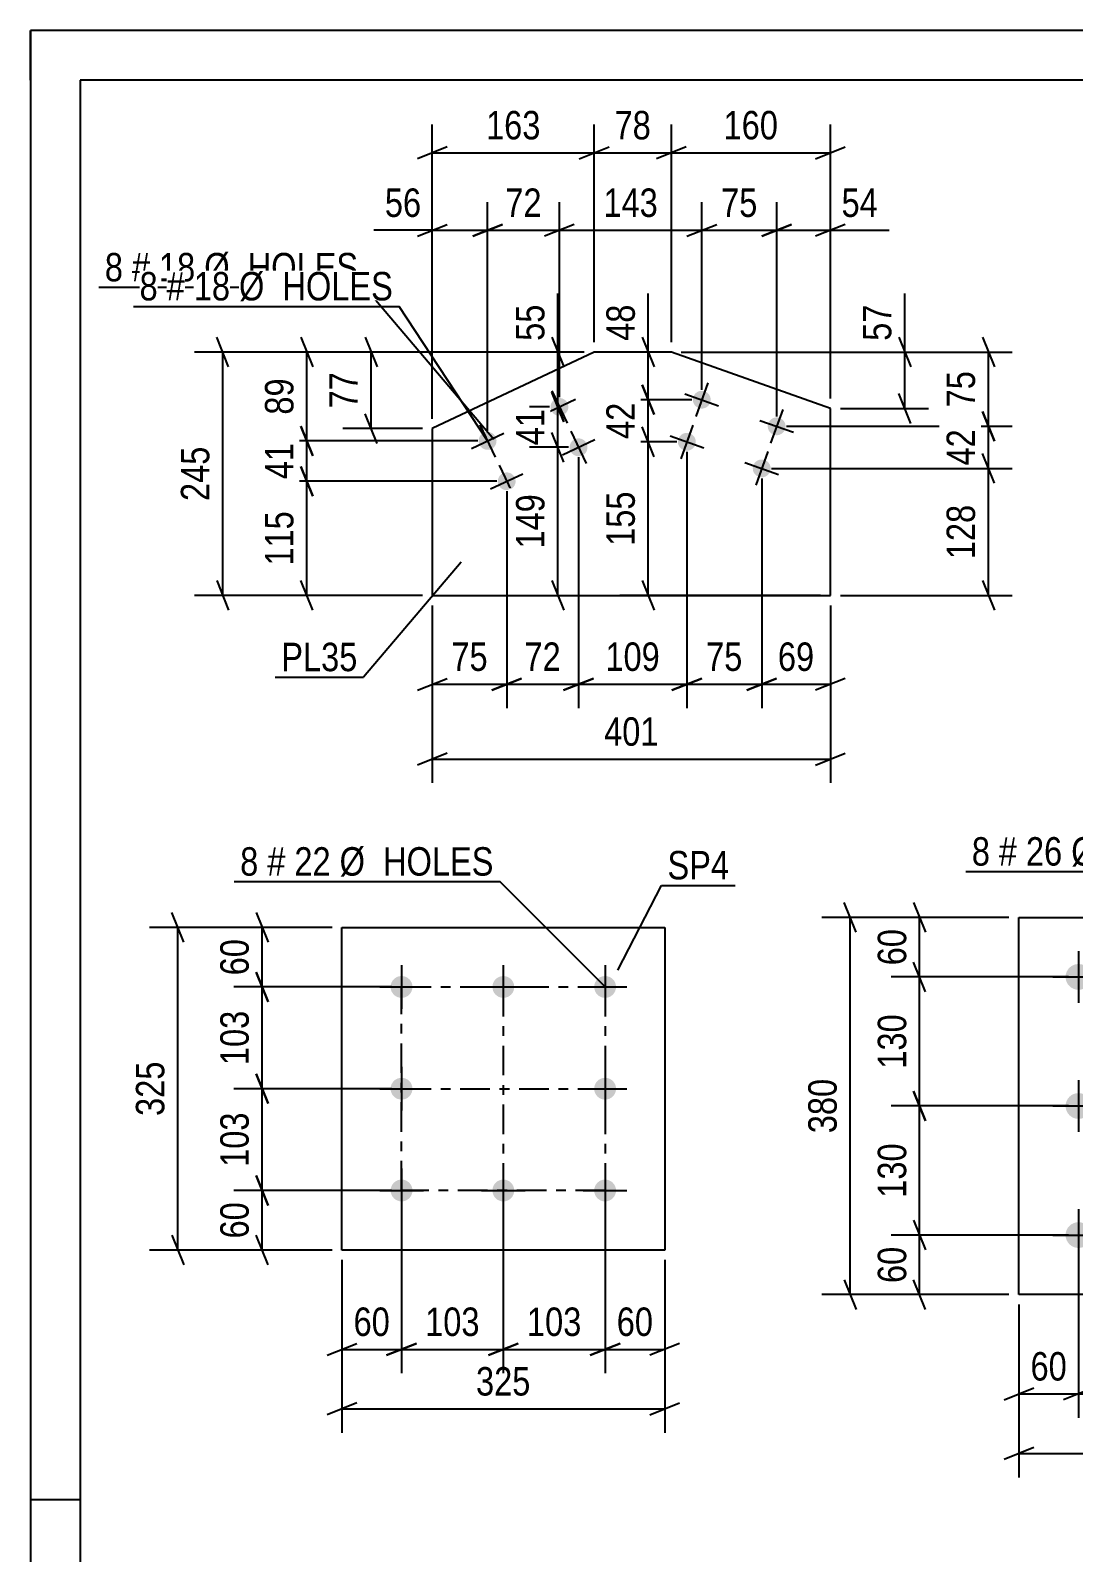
# Model space of a CAD drawing. Header units: millimetres. Extents: x 0 to 420, y 0 to 297.
# Drawn here: x 0 to 105, y 143.7 to 297 of the extents above; entities that cross this region are included whole.
import ezdxf

# ---------------------------------------------------------------- set-up
doc = ezdxf.new("R2010")
doc.units = ezdxf.units.MM
doc.linetypes.add('DXK_LINE_DOT3', pattern=[5.9187, 2.979, -0.9799, 0.9799, -0.9799])
doc.styles.add('Arial Narrow', font='ARIALN.TTF', dxfattribs={"height": 0.2})

# ---------------------------------------------------------------- blocks, each defined once
blk = doc.blocks.new('Unknown-283123132-1133')
at = {"color": 5, "linetype": 'Continuous'}
for p, q in [((420, 297), (0, 297)), ((0, 297), (0, 0)), ((0, 292), (0, 297)), ((415, 292), (5, 292)), ((5, 292), (5, 5)), ((5, 149), (0, 149))]:
    blk.add_line(p, q, dxfattribs=at)
blk = doc.blocks.new('Part-283123132-3939 - 3923')
at = {"color": 2, "linetype": 'Continuous'}
for p, q in [((99.54, 169.68), (99.54, 207.68)), ((99.54, 207.68), (137.54, 207.68)), ((137.54, 207.68), (137.54, 169.68)), ((137.54, 169.68), (99.54, 169.68))]:
    blk.add_line(p, q, dxfattribs=at)
blk = doc.blocks.new('Bolt-283123132-3944 - 3923')
at = {"linetype": 'Continuous'}
for points in [[(105.54, 202.98, -1), (105.54, 200.38, -1)], [(118.54, 202.98, -1), (118.54, 200.38, -1)], [(131.54, 202.98, -1), (131.54, 200.38, -1)], [(105.54, 189.98, -1), (105.54, 187.38, -1)], [(131.54, 189.98, -1), (131.54, 187.38, -1)], [(105.54, 176.98, -1), (105.54, 174.38, -1)], [(118.54, 176.98, -1), (118.54, 174.38, -1)], [(131.54, 176.98, -1), (131.54, 174.38, -1)]]:
    blk.add_hatch(color=1, dxfattribs=at).paths.add_polyline_path(points)
at = {"color": 1, "linetype": 'Continuous'}
for p, q in [((105.54, 204.28), (105.54, 199.08)), ((118.54, 204.28), (118.54, 199.08)), ((131.54, 204.28), (131.54, 199.08)), ((102.94, 201.68), (108.14, 201.68)), ((115.94, 201.68), (121.14, 201.68)), ((128.94, 201.68), (134.14, 201.68)), ((105.54, 191.28), (105.54, 186.08)), ((131.54, 191.28), (131.54, 186.08)), ((102.94, 188.68), (108.14, 188.68)), ((128.94, 188.68), (134.14, 188.68)), ((105.54, 178.28), (105.54, 173.08)), ((118.54, 178.28), (118.54, 173.08)), ((131.54, 178.28), (131.54, 173.08)), ((102.94, 175.68), (108.14, 175.68)), ((115.94, 175.68), (121.14, 175.68)), ((128.94, 175.68), (134.14, 175.68))]:
    blk.add_line(p, q, dxfattribs=at)
blk = doc.blocks.new('Bolt-283123132-4120 - 4086')
at = {"linetype": 'Continuous'}
for points in [[(37.37, 201.77, -1), (37.37, 199.57, -1)], [(47.62, 201.77, -1), (47.62, 199.57, -1)], [(57.87, 201.77, -1), (57.87, 199.57, -1)], [(37.37, 191.52, -1), (37.37, 189.32, -1)], [(57.87, 191.52, -1), (57.87, 189.32, -1)], [(37.37, 181.27, -1), (37.37, 179.07, -1)], [(47.62, 181.27, -1), (47.62, 179.07, -1)], [(57.87, 181.27, -1), (57.87, 179.07, -1)]]:
    blk.add_hatch(color=1, dxfattribs=at).paths.add_polyline_path(points)
at = {"color": 1, "linetype": 'Continuous'}
for p, q in [((37.37, 202.87), (37.37, 198.47)), ((47.62, 202.87), (47.62, 198.47)), ((57.87, 202.87), (57.87, 198.47)), ((35.17, 200.67), (39.57, 200.67)), ((45.42, 200.67), (49.82, 200.67)), ((55.67, 200.67), (60.07, 200.67)), ((37.37, 192.62), (37.37, 188.22)), ((57.87, 192.62), (57.87, 188.22)), ((35.17, 190.42), (39.57, 190.42)), ((55.67, 190.42), (60.07, 190.42)), ((37.37, 182.37), (37.37, 177.97)), ((47.62, 182.37), (47.62, 177.97)), ((57.87, 182.37), (57.87, 177.97)), ((35.17, 180.17), (39.57, 180.17)), ((45.42, 180.17), (49.82, 180.17)), ((55.67, 180.17), (60.07, 180.17))]:
    blk.add_line(p, q, dxfattribs=at)
blk = doc.blocks.new('Part-283123132-4135 - 4086')
at = {"color": 2, "linetype": 'Continuous'}
for p, q in [((31.37, 174.17), (31.37, 206.67)), ((31.37, 206.67), (63.87, 206.67)), ((63.87, 206.67), (63.87, 174.17)), ((63.87, 174.17), (31.37, 174.17))]:
    blk.add_line(p, q, dxfattribs=at)
blk = doc.blocks.new('Bolt-283123132-2508 - 2502')
at = {"linetype": 'Continuous'}
for points in [[(54.08, 259.47, -1), (52.46, 258.7, -1)], [(46.85, 256.05, -1), (45.22, 255.28, -1)], [(56.01, 255.4, -1), (54.38, 254.63, -1)], [(48.77, 251.98, -1), (47.15, 251.21, -1)]]:
    blk.add_hatch(color=1, dxfattribs=at).paths.add_polyline_path(points)
at = {"color": 1, "linetype": 'Continuous'}
for p, q in [((52.5, 260.71), (54.04, 257.46)), ((51.64, 258.31), (54.9, 259.85)), ((44.41, 254.89), (47.66, 256.43)), ((45.27, 257.29), (46.81, 254.04)), ((54.42, 256.64), (55.96, 253.39)), ((53.57, 254.25), (56.82, 255.79)), ((47.19, 253.22), (48.73, 249.97)), ((46.33, 250.83), (49.59, 252.36))]:
    blk.add_line(p, q, dxfattribs=at)
blk = doc.blocks.new('Bolt-283123132-2513 - 2502')
at = {"linetype": 'Continuous'}
for points in [[(68.45, 259.51, -1), (66.76, 260.11, -1)], [(75.99, 256.83, -1), (74.3, 257.43, -1)], [(66.95, 255.27, -1), (65.25, 255.87, -1)], [(74.49, 252.59, -1), (72.79, 253.19, -1)]]:
    blk.add_hatch(color=1, dxfattribs=at).paths.add_polyline_path(points)
at = {"color": 1, "linetype": 'Continuous'}
for p, q in [((68.21, 261.5), (67, 258.11)), ((65.91, 260.41), (69.3, 259.21)), ((73.45, 257.73), (76.84, 256.53)), ((75.75, 258.83), (74.54, 255.44)), ((64.41, 256.17), (67.8, 254.96)), ((66.7, 257.26), (65.5, 253.87)), ((74.24, 254.59), (73.04, 251.2)), ((71.94, 253.49), (75.34, 252.29))]:
    blk.add_line(p, q, dxfattribs=at)
blk = doc.blocks.new('Part-283123132-2528 - 2502')
at = {"color": 2, "linetype": 'Continuous'}
for p, q in [((56.77, 264.61), (40.47, 256.9)), ((64.54, 264.61), (56.77, 264.61)), ((80.56, 258.93), (64.54, 264.61)), ((80.56, 240.1), (80.56, 258.93)), ((40.47, 256.9), (40.47, 240.1)), ((40.47, 240.1), (80.56, 240.1))]:
    blk.add_line(p, q, dxfattribs=at)
blk = doc.blocks.new('Rectangle-283123132-4222 - 4086')
at = {"color": 1, "linetype": 'DXK_LINE_DOT3'}
blk.add_lwpolyline([(37.37, 200.67), (57.87, 200.67), (57.87, 180.17), (37.37, 180.17), (37.37, 200.67)], close=True, dxfattribs=at)
blk = doc.blocks.new('Line-283123132-4208 - 4086')
at = {"color": 1, "linetype": 'DXK_LINE_DOT3'}
blk.add_line((47.62, 200.67), (47.62, 180.17), dxfattribs=at)
blk = doc.blocks.new('Line-283123132-4215 - 4086')
at = {"color": 1, "linetype": 'DXK_LINE_DOT3'}
blk.add_line((37.37, 190.42), (57.87, 190.42), dxfattribs=at)
blk = doc.blocks.new('StraightDimension-283123132-3946 - 3923')
at = {"color": 7, "linetype": 'Continuous'}
for p, q in [((99.54, 168.68), (99.54, 151.28)), ((137.54, 168.68), (137.54, 151.28)), ((101.04, 154.28), (98.04, 153.08)), ((99.54, 153.68), (137.54, 153.68)), ((136.04, 153.08), (139.04, 154.28))]:
    blk.add_line(p, q, dxfattribs=at)
at = {"color": 0}
blk.add_wipeout([(121.88, 154.43), (121.88, 158.63), (115.2, 158.63), (115.2, 154.43)], dxfattribs=at)
at = {"color": 3, "style": 'Arial Narrow'}
blk.add_text('380', height=2.863, dxfattribs=at).set_placement((115.8, 155.03))
blk = doc.blocks.new('StraightDimension-283123132-3959 - 3923')
at = {"color": 7, "linetype": 'Continuous'}
for p, q in [((105.54, 174.68), (105.54, 157.28)), ((118.54, 174.68), (118.54, 157.28)), ((107.04, 160.28), (104.04, 159.08)), ((105.54, 159.68), (118.54, 159.68)), ((117.04, 159.08), (120.04, 160.28))]:
    blk.add_line(p, q, dxfattribs=at)
at = {"color": 0}
blk.add_wipeout([(115.38, 160.43), (115.38, 164.63), (108.7, 164.63), (108.7, 160.43)], dxfattribs=at)
at = {"color": 3, "style": 'Arial Narrow'}
blk.add_text('130', height=2.863, dxfattribs=at).set_placement((109.3, 161.03))
blk = doc.blocks.new('StraightDimension-283123132-3971 - 3923')
at = {"color": 7, "linetype": 'Continuous'}
for p, q in [((105.54, 174.68), (105.54, 157.28)), ((99.54, 168.68), (99.54, 157.28)), ((98.04, 159.08), (101.04, 160.28)), ((99.54, 159.68), (105.54, 159.68)), ((107.04, 160.28), (104.04, 159.08))]:
    blk.add_line(p, q, dxfattribs=at)
at = {"color": 0}
blk.add_wipeout([(104.97, 160.43), (104.97, 164.63), (100.11, 164.63), (100.11, 160.43)], dxfattribs=at)
at = {"color": 3, "style": 'Arial Narrow'}
blk.add_text('60', height=2.863, dxfattribs=at).set_placement((100.71, 161.03))
blk = doc.blocks.new('StraightDimension-283123132-3982 - 3923')
at = {"color": 7, "linetype": 'Continuous'}
for p, q in [((83.14, 206.18), (81.94, 209.18)), ((98.54, 207.68), (79.69, 207.68)), ((82.54, 169.68), (82.54, 207.68)), ((81.94, 171.18), (83.14, 168.18)), ((98.54, 169.68), (79.69, 169.68))]:
    blk.add_line(p, q, dxfattribs=at)
at = {"color": 0}
blk.add_wipeout([(81.79, 192.02), (77.59, 192.02), (77.59, 185.34), (81.79, 185.34)], dxfattribs=at)
at = {"color": 3, "style": 'Arial Narrow'}
blk.add_text('380', height=2.863, rotation=90.0002, dxfattribs=at).set_placement((81.19, 185.94))
blk = doc.blocks.new('StraightDimension-283123132-3993 - 3923')
at = {"color": 7, "linetype": 'Continuous'}
for p, q in [((90.14, 200.18), (88.94, 203.18)), ((104.54, 201.68), (86.69, 201.68)), ((89.54, 188.68), (89.54, 201.68)), ((88.94, 190.18), (90.14, 187.18)), ((104.54, 188.68), (86.69, 188.68))]:
    blk.add_line(p, q, dxfattribs=at)
at = {"color": 0}
blk.add_wipeout([(88.79, 198.52), (84.59, 198.52), (84.59, 191.84), (88.79, 191.84)], dxfattribs=at)
at = {"color": 3, "style": 'Arial Narrow'}
blk.add_text('130', height=2.863, rotation=90.0002, dxfattribs=at).set_placement((88.19, 192.44))
blk = doc.blocks.new('StraightDimension-283123132-3995 - 3923')
at = {"color": 7, "linetype": 'Continuous'}
for p, q in [((90.14, 187.18), (88.94, 190.18)), ((104.54, 188.68), (86.69, 188.68)), ((89.54, 175.68), (89.54, 188.68)), ((88.94, 177.18), (90.14, 174.18)), ((104.54, 175.68), (86.69, 175.68))]:
    blk.add_line(p, q, dxfattribs=at)
at = {"color": 0}
blk.add_wipeout([(88.79, 185.52), (84.59, 185.52), (84.59, 178.84), (88.79, 178.84)], dxfattribs=at)
at = {"color": 3, "style": 'Arial Narrow'}
blk.add_text('130', height=2.863, rotation=90.0002, dxfattribs=at).set_placement((88.19, 179.44))
blk = doc.blocks.new('StraightDimension-283123132-3997 - 3923')
at = {"color": 7, "linetype": 'Continuous'}
for p, q in [((88.94, 177.18), (90.14, 174.18)), ((104.54, 175.68), (86.69, 175.68)), ((89.54, 169.68), (89.54, 175.68)), ((90.14, 168.18), (88.94, 171.18)), ((98.54, 169.68), (86.69, 169.68))]:
    blk.add_line(p, q, dxfattribs=at)
at = {"color": 0}
blk.add_wipeout([(88.79, 175.11), (84.59, 175.11), (84.59, 170.25), (88.79, 170.25)], dxfattribs=at)
at = {"color": 3, "style": 'Arial Narrow'}
blk.add_text('60', height=2.863, rotation=90.0002, dxfattribs=at).set_placement((88.19, 170.85))
blk = doc.blocks.new('StraightDimension-283123132-4007 - 3923')
at = {"color": 7, "linetype": 'Continuous'}
for p, q in [((88.94, 209.18), (90.14, 206.18)), ((98.54, 207.68), (86.69, 207.68)), ((89.54, 201.68), (89.54, 207.68)), ((90.14, 200.18), (88.94, 203.18)), ((104.54, 201.68), (86.69, 201.68))]:
    blk.add_line(p, q, dxfattribs=at)
at = {"color": 0}
blk.add_wipeout([(88.79, 207.11), (84.59, 207.11), (84.59, 202.25), (88.79, 202.25)], dxfattribs=at)
at = {"color": 3, "style": 'Arial Narrow'}
blk.add_text('60', height=2.863, rotation=90.0002, dxfattribs=at).set_placement((88.19, 202.85))
blk = doc.blocks.new('StraightDimension-283123132-4184 - 4086')
at = {"color": 7, "linetype": 'Continuous'}
for p, q in [((22.73, 202.17), (23.93, 199.17)), ((36.37, 200.67), (20.48, 200.67)), ((23.33, 190.42), (23.33, 200.67)), ((23.93, 188.92), (22.73, 191.92)), ((36.37, 190.42), (20.48, 190.42))]:
    blk.add_line(p, q, dxfattribs=at)
at = {"color": 0}
blk.add_wipeout([(22.58, 198.89), (18.38, 198.89), (18.38, 192.2), (22.58, 192.2)], dxfattribs=at)
at = {"color": 3, "style": 'Arial Narrow'}
blk.add_text('103', height=2.863, rotation=90.0002, dxfattribs=at).set_placement((21.98, 192.8))
blk = doc.blocks.new('StraightDimension-283123132-4137 - 4086')
at = {"color": 7, "linetype": 'Continuous'}
for p, q in [((31.37, 173.17), (31.37, 155.77)), ((63.87, 173.17), (63.87, 155.77)), ((32.87, 158.77), (29.87, 157.57)), ((31.37, 158.17), (63.87, 158.17)), ((62.37, 157.57), (65.37, 158.77))]:
    blk.add_line(p, q, dxfattribs=at)
at = {"color": 0}
blk.add_wipeout([(50.96, 158.92), (50.96, 163.12), (44.27, 163.12), (44.27, 158.92)], dxfattribs=at)
at = {"color": 3, "style": 'Arial Narrow'}
blk.add_text('325', height=2.863, dxfattribs=at).set_placement((44.87, 159.52))
blk = doc.blocks.new('StraightDimension-283123132-4148 - 4086')
at = {"color": 7, "linetype": 'Continuous'}
for p, q in [((47.62, 179.17), (47.62, 161.77)), ((57.87, 179.17), (57.87, 161.77)), ((46.12, 163.57), (49.12, 164.77)), ((47.62, 164.17), (57.87, 164.17)), ((59.37, 164.77), (56.37, 163.57))]:
    blk.add_line(p, q, dxfattribs=at)
at = {"color": 0}
blk.add_wipeout([(56.08, 164.92), (56.08, 169.12), (49.4, 169.12), (49.4, 164.92)], dxfattribs=at)
at = {"color": 3, "style": 'Arial Narrow'}
blk.add_text('103', height=2.863, dxfattribs=at).set_placement((50, 165.52))
blk = doc.blocks.new('StraightDimension-283123132-4150 - 4086')
at = {"color": 7, "linetype": 'Continuous'}
for p, q in [((37.37, 179.17), (37.37, 161.77)), ((47.62, 179.17), (47.62, 161.77)), ((35.87, 163.57), (38.87, 164.77)), ((37.37, 164.17), (47.62, 164.17)), ((49.12, 164.77), (46.12, 163.57))]:
    blk.add_line(p, q, dxfattribs=at)
at = {"color": 0}
blk.add_wipeout([(45.83, 164.92), (45.83, 169.12), (39.15, 169.12), (39.15, 164.92)], dxfattribs=at)
at = {"color": 3, "style": 'Arial Narrow'}
blk.add_text('103', height=2.863, dxfattribs=at).set_placement((39.75, 165.52))
blk = doc.blocks.new('StraightDimension-283123132-4152 - 4086')
at = {"color": 7, "linetype": 'Continuous'}
for p, q in [((37.37, 179.17), (37.37, 161.77)), ((31.37, 173.17), (31.37, 161.77)), ((29.87, 163.57), (32.87, 164.77)), ((31.37, 164.17), (37.37, 164.17)), ((38.87, 164.77), (35.87, 163.57))]:
    blk.add_line(p, q, dxfattribs=at)
at = {"color": 0}
blk.add_wipeout([(36.79, 164.92), (36.79, 169.12), (31.94, 169.12), (31.94, 164.92)], dxfattribs=at)
at = {"color": 3, "style": 'Arial Narrow'}
blk.add_text('60', height=2.863, dxfattribs=at).set_placement((32.54, 165.52))
blk = doc.blocks.new('StraightDimension-283123132-4162 - 4086')
at = {"color": 7, "linetype": 'Continuous'}
for p, q in [((57.87, 179.17), (57.87, 161.77)), ((63.87, 173.17), (63.87, 161.77)), ((56.37, 163.57), (59.37, 164.77)), ((57.87, 164.17), (63.87, 164.17)), ((65.37, 164.77), (62.37, 163.57))]:
    blk.add_line(p, q, dxfattribs=at)
at = {"color": 0}
blk.add_wipeout([(63.29, 164.92), (63.29, 169.12), (58.44, 169.12), (58.44, 164.92)], dxfattribs=at)
at = {"color": 3, "style": 'Arial Narrow'}
blk.add_text('60', height=2.863, dxfattribs=at).set_placement((59.04, 165.52))
blk = doc.blocks.new('StraightDimension-283123132-4173 - 4086')
at = {"color": 7, "linetype": 'Continuous'}
for p, q in [((15.43, 205.17), (14.23, 208.17)), ((30.37, 206.67), (11.98, 206.67)), ((14.83, 174.17), (14.83, 206.67)), ((14.23, 175.67), (15.43, 172.67)), ((30.37, 174.17), (11.98, 174.17))]:
    blk.add_line(p, q, dxfattribs=at)
at = {"color": 0}
blk.add_wipeout([(14.08, 193.76), (9.88, 193.76), (9.88, 187.08), (14.08, 187.08)], dxfattribs=at)
at = {"color": 3, "style": 'Arial Narrow'}
blk.add_text('325', height=2.863, rotation=90.0002, dxfattribs=at).set_placement((13.48, 187.68))
blk = doc.blocks.new('StraightDimension-283123132-4186 - 4086')
at = {"color": 7, "linetype": 'Continuous'}
for p, q in [((22.73, 191.92), (23.93, 188.92)), ((36.37, 190.42), (20.48, 190.42)), ((23.33, 180.17), (23.33, 190.42)), ((23.93, 178.67), (22.73, 181.67)), ((36.37, 180.17), (20.48, 180.17))]:
    blk.add_line(p, q, dxfattribs=at)
at = {"color": 0}
blk.add_wipeout([(22.58, 188.64), (18.38, 188.64), (18.38, 181.95), (22.58, 181.95)], dxfattribs=at)
at = {"color": 3, "style": 'Arial Narrow'}
blk.add_text('103', height=2.863, rotation=90.0002, dxfattribs=at).set_placement((21.98, 182.55))
blk = doc.blocks.new('StraightDimension-283123132-4188 - 4086')
at = {"color": 7, "linetype": 'Continuous'}
for p, q in [((22.73, 181.67), (23.93, 178.67)), ((36.37, 180.17), (20.48, 180.17)), ((23.33, 174.17), (23.33, 180.17)), ((23.93, 172.67), (22.73, 175.67)), ((30.37, 174.17), (20.48, 174.17))]:
    blk.add_line(p, q, dxfattribs=at)
at = {"color": 0}
blk.add_wipeout([(22.58, 179.6), (18.38, 179.6), (18.38, 174.74), (22.58, 174.74)], dxfattribs=at)
at = {"color": 3, "style": 'Arial Narrow'}
blk.add_text('60', height=2.863, rotation=90.0002, dxfattribs=at).set_placement((21.98, 175.34))
blk = doc.blocks.new('StraightDimension-283123132-4198 - 4086')
at = {"color": 7, "linetype": 'Continuous'}
for p, q in [((22.73, 208.17), (23.93, 205.17)), ((30.37, 206.67), (20.48, 206.67)), ((23.33, 200.67), (23.33, 206.67)), ((23.93, 199.17), (22.73, 202.17)), ((36.37, 200.67), (20.48, 200.67))]:
    blk.add_line(p, q, dxfattribs=at)
at = {"color": 0}
blk.add_wipeout([(22.58, 206.1), (18.38, 206.1), (18.38, 201.24), (22.58, 201.24)], dxfattribs=at)
at = {"color": 3, "style": 'Arial Narrow'}
blk.add_text('60', height=2.863, rotation=90.0002, dxfattribs=at).set_placement((21.98, 201.84))
blk = doc.blocks.new('StraightDimension-283123132-2688 - 2502')
at = {"color": 7, "linetype": 'Continuous'}
for p, q in [((27.23, 253.1), (28.43, 250.1)), ((46.96, 251.6), (24.98, 251.6)), ((27.83, 240.1), (27.83, 251.6)), ((28.43, 238.6), (27.23, 241.6)), ((39.47, 240.1), (24.98, 240.1))]:
    blk.add_line(p, q, dxfattribs=at)
at = {"color": 0}
blk.add_wipeout([(27.08, 249.19), (22.88, 249.19), (22.88, 242.5), (27.08, 242.5)], dxfattribs=at)
at = {"color": 3, "style": 'Arial Narrow'}
blk.add_text('115', height=2.863, rotation=90.0002, dxfattribs=at).set_placement((26.48, 243.1))
blk = doc.blocks.new('StraightDimension-283123132-2552 - 2502')
at = {"color": 7, "linetype": 'Continuous'}
for p, q in [((64.54, 265.61), (64.54, 287.53)), ((80.56, 259.93), (80.56, 287.53)), ((66.04, 285.28), (63.04, 284.08)), ((79.06, 284.08), (82.06, 285.28)), ((64.54, 284.68), (80.56, 284.68))]:
    blk.add_line(p, q, dxfattribs=at)
at = {"color": 0}
blk.add_wipeout([(75.89, 285.43), (75.89, 289.63), (69.2, 289.63), (69.2, 285.43)], dxfattribs=at)
at = {"color": 3, "style": 'Arial Narrow'}
blk.add_text('160', height=2.863, dxfattribs=at).set_placement((69.8, 286.03))
blk = doc.blocks.new('StraightDimension-283123132-2530 - 2502')
at = {"color": 7, "linetype": 'Continuous'}
for p, q in [((40.47, 257.9), (40.47, 287.53)), ((56.77, 265.61), (56.77, 287.53)), ((41.97, 285.28), (38.97, 284.08)), ((55.27, 284.08), (58.27, 285.28)), ((40.47, 284.68), (56.77, 284.68))]:
    blk.add_line(p, q, dxfattribs=at)
at = {"color": 0}
blk.add_wipeout([(51.96, 285.43), (51.96, 289.63), (45.28, 289.63), (45.28, 285.43)], dxfattribs=at)
at = {"color": 3, "style": 'Arial Narrow'}
blk.add_text('163', height=2.863, dxfattribs=at).set_placement((45.88, 286.03))
blk = doc.blocks.new('StraightDimension-283123132-2542 - 2502')
at = {"color": 7, "linetype": 'Continuous'}
for p, q in [((56.77, 265.61), (56.77, 287.53)), ((64.54, 265.61), (64.54, 287.53)), ((55.27, 284.08), (58.27, 285.28)), ((66.04, 285.28), (63.04, 284.08)), ((56.77, 284.68), (64.54, 284.68))]:
    blk.add_line(p, q, dxfattribs=at)
at = {"color": 0}
blk.add_wipeout([(63.08, 285.43), (63.08, 289.63), (58.22, 289.63), (58.22, 285.43)], dxfattribs=at)
at = {"color": 3, "style": 'Arial Narrow'}
blk.add_text('78', height=2.863, dxfattribs=at).set_placement((58.82, 286.03))
blk = doc.blocks.new('StraightDimension-283123132-2563 - 2502')
at = {"color": 7, "linetype": 'Continuous'}
for p, q in [((40.47, 239.1), (40.47, 221.21)), ((80.56, 239.1), (80.56, 221.21)), ((41.97, 224.21), (38.97, 223.01)), ((79.06, 223.01), (82.06, 224.21)), ((40.47, 223.61), (80.56, 223.61))]:
    blk.add_line(p, q, dxfattribs=at)
at = {"color": 0}
blk.add_wipeout([(63.86, 224.36), (63.86, 228.56), (57.17, 228.56), (57.17, 224.36)], dxfattribs=at)
at = {"color": 3, "style": 'Arial Narrow'}
blk.add_text('401', height=2.863, dxfattribs=at).set_placement((57.77, 224.96))
blk = doc.blocks.new('StraightDimension-283123132-2568 - 2502')
at = {"color": 7, "linetype": 'Continuous'}
for p, q in [((33.71, 266.11), (34.91, 263.11)), ((55.77, 264.61), (31.46, 264.61)), ((34.31, 256.9), (34.31, 264.61)), ((34.91, 255.4), (33.71, 258.4)), ((39.47, 256.9), (31.46, 256.9))]:
    blk.add_line(p, q, dxfattribs=at)
at = {"color": 0}
blk.add_wipeout([(33.56, 263.19), (29.36, 263.19), (29.36, 258.33), (33.56, 258.33)], dxfattribs=at)
at = {"color": 3, "style": 'Arial Narrow'}
blk.add_text('77', height=2.863, rotation=90.0002, dxfattribs=at).set_placement((32.96, 258.93))
blk = doc.blocks.new('StraightDimension-283123132-2583 - 2502')
at = {"color": 7, "linetype": 'Continuous'}
for p, q in [((87.44, 266.11), (88.64, 263.11)), ((65.54, 264.61), (90.44, 264.61)), ((88.04, 258.93), (88.04, 264.61)), ((88.64, 257.43), (87.44, 260.43)), ((81.56, 258.93), (90.44, 258.93))]:
    blk.add_line(p, q, dxfattribs=at)
at = {"color": 0}
blk.add_wipeout([(87.29, 269.99), (83.09, 269.99), (83.09, 265.14), (87.29, 265.14)], dxfattribs=at)
at = {"color": 7, "linetype": 'Continuous'}
blk.add_line((88.04, 264.61), (88.04, 270.52), dxfattribs=at)
blk.add_line((88.04, 264.61), (88.04, 270.52), dxfattribs=at)
at = {"color": 3, "style": 'Arial Narrow'}
blk.add_text('57', height=2.863, rotation=90.0002, dxfattribs=at).set_placement((86.69, 265.74))
blk = doc.blocks.new('StraightDimension-283123132-2790 - 2502')
at = {"color": 7, "linetype": 'Continuous'}
for p, q in [((62.81, 254.07), (61.61, 257.07)), ((65.1, 255.57), (59.36, 255.57)), ((62.21, 240.1), (62.21, 255.57)), ((61.61, 241.6), (62.81, 238.6)), ((79.56, 240.1), (59.36, 240.1))]:
    blk.add_line(p, q, dxfattribs=at)
at = {"color": 0}
blk.add_wipeout([(61.46, 251.17), (57.26, 251.17), (57.26, 244.49), (61.46, 244.49)], dxfattribs=at)
at = {"color": 3, "style": 'Arial Narrow'}
blk.add_text('155', height=2.863, rotation=90.0002, dxfattribs=at).set_placement((60.86, 245.09))
blk = doc.blocks.new('StraightDimension-283123132-2726 - 2502')
at = {"color": 7, "linetype": 'Continuous'}
for p, q in [((55.19, 254.02), (55.19, 228.75)), ((47.96, 250.6), (47.96, 228.75)), ((46.46, 230.55), (49.46, 231.75)), ((56.69, 231.75), (53.69, 230.55)), ((47.96, 231.15), (55.19, 231.15))]:
    blk.add_line(p, q, dxfattribs=at)
at = {"color": 0}
blk.add_wipeout([(54, 231.9), (54, 236.1), (49.15, 236.1), (49.15, 231.9)], dxfattribs=at)
at = {"color": 3, "style": 'Arial Narrow'}
blk.add_text('72', height=2.863, dxfattribs=at).set_placement((49.75, 232.5))
blk = doc.blocks.new('StraightDimension-283123132-2598 - 2502')
at = {"color": 7, "linetype": 'Continuous'}
for p, q in [((75.15, 258.13), (75.15, 279.72)), ((80.56, 259.93), (80.56, 279.72)), ((73.65, 276.27), (76.65, 277.47)), ((82.06, 277.47), (79.06, 276.27)), ((75.15, 276.87), (80.56, 276.87))]:
    blk.add_line(p, q, dxfattribs=at)
at = {"color": 0}
blk.add_wipeout([(85.94, 277.62), (85.94, 281.82), (81.08, 281.82), (81.08, 277.62)], dxfattribs=at)
at = {"color": 7, "linetype": 'Continuous'}
blk.add_line((80.56, 276.87), (86.46, 276.87), dxfattribs=at)
blk.add_line((80.56, 276.87), (86.46, 276.87), dxfattribs=at)
at = {"color": 3, "style": 'Arial Narrow'}
blk.add_text('54', height=2.863, dxfattribs=at).set_placement((81.68, 278.22))
blk = doc.blocks.new('StraightDimension-283123132-2672 - 2502')
at = {"color": 7, "linetype": 'Continuous'}
for p, q in [((27.23, 266.11), (28.43, 263.11)), ((55.77, 264.61), (24.98, 264.61)), ((27.83, 255.66), (27.83, 264.61)), ((28.43, 254.16), (27.23, 257.16)), ((45.04, 255.66), (24.98, 255.66))]:
    blk.add_line(p, q, dxfattribs=at)
at = {"color": 0}
blk.add_wipeout([(27.08, 262.57), (22.88, 262.57), (22.88, 257.71), (27.08, 257.71)], dxfattribs=at)
at = {"color": 3, "style": 'Arial Narrow'}
blk.add_text('89', height=2.863, rotation=90.0002, dxfattribs=at).set_placement((26.48, 258.31))
blk = doc.blocks.new('StraightDimension-283123132-2608 - 2502')
at = {"color": 7, "linetype": 'Continuous'}
for p, q in [((67.61, 260.81), (67.61, 279.72)), ((75.15, 258.13), (75.15, 279.72)), ((66.11, 276.27), (69.11, 277.47)), ((76.65, 277.47), (73.65, 276.27)), ((67.61, 276.87), (75.15, 276.87))]:
    blk.add_line(p, q, dxfattribs=at)
at = {"color": 0}
blk.add_wipeout([(73.8, 277.62), (73.8, 281.82), (68.95, 281.82), (68.95, 277.62)], dxfattribs=at)
at = {"color": 3, "style": 'Arial Narrow'}
blk.add_text('75', height=2.863, dxfattribs=at).set_placement((69.55, 278.22))
blk = doc.blocks.new('StraightDimension-283123132-2618 - 2502')
at = {"color": 7, "linetype": 'Continuous'}
for p, q in [((53.27, 260.08), (53.27, 279.72)), ((67.61, 260.81), (67.61, 279.72)), ((54.77, 277.47), (51.77, 276.27)), ((66.11, 276.27), (69.11, 277.47)), ((53.27, 276.87), (67.61, 276.87))]:
    blk.add_line(p, q, dxfattribs=at)
at = {"color": 0}
blk.add_wipeout([(63.78, 277.62), (63.78, 281.82), (57.1, 281.82), (57.1, 277.62)], dxfattribs=at)
at = {"color": 3, "style": 'Arial Narrow'}
blk.add_text('143', height=2.863, dxfattribs=at).set_placement((57.7, 278.22))
blk = doc.blocks.new('StraightDimension-283123132-2628 - 2502')
at = {"color": 7, "linetype": 'Continuous'}
for p, q in [((46.04, 256.66), (46.04, 279.72)), ((53.27, 260.08), (53.27, 279.72)), ((44.54, 276.27), (47.54, 277.47)), ((54.77, 277.47), (51.77, 276.27)), ((46.04, 276.87), (53.27, 276.87))]:
    blk.add_line(p, q, dxfattribs=at)
at = {"color": 0}
blk.add_wipeout([(52.08, 277.62), (52.08, 281.82), (47.22, 281.82), (47.22, 277.62)], dxfattribs=at)
at = {"color": 3, "style": 'Arial Narrow'}
blk.add_text('72', height=2.863, dxfattribs=at).set_placement((47.82, 278.22))
blk = doc.blocks.new('StraightDimension-283123132-2638 - 2502')
at = {"color": 7, "linetype": 'Continuous'}
for p, q in [((40.47, 257.9), (40.47, 279.72)), ((46.04, 256.66), (46.04, 279.72)), ((38.97, 276.27), (41.97, 277.47)), ((47.54, 277.47), (44.54, 276.27)), ((40.47, 276.87), (46.04, 276.87))]:
    blk.add_line(p, q, dxfattribs=at)
at = {"color": 0}
blk.add_wipeout([(39.95, 277.62), (39.95, 281.82), (35.09, 281.82), (35.09, 277.62)], dxfattribs=at)
at = {"color": 7, "linetype": 'Continuous'}
blk.add_line((40.47, 276.87), (34.57, 276.87), dxfattribs=at)
blk.add_line((40.47, 276.87), (34.57, 276.87), dxfattribs=at)
at = {"color": 3, "style": 'Arial Narrow'}
blk.add_text('56', height=2.863, dxfattribs=at).set_placement((35.69, 278.22))
blk = doc.blocks.new('StraightDimension-283123132-2649 - 2502')
at = {"color": 7, "linetype": 'Continuous'}
for p, q in [((95.87, 266.11), (97.07, 263.11)), ((65.54, 264.61), (98.87, 264.61)), ((96.47, 257.13), (96.47, 264.61)), ((97.07, 255.63), (95.87, 258.63)), ((76.15, 257.13), (98.87, 257.13))]:
    blk.add_line(p, q, dxfattribs=at)
at = {"color": 0}
blk.add_wipeout([(95.72, 263.3), (91.52, 263.3), (91.52, 258.44), (95.72, 258.44)], dxfattribs=at)
at = {"color": 3, "style": 'Arial Narrow'}
blk.add_text('75', height=2.863, rotation=90.0002, dxfattribs=at).set_placement((95.12, 259.04))
blk = doc.blocks.new('StraightDimension-283123132-2657 - 2502')
at = {"color": 7, "linetype": 'Continuous'}
for p, q in [((95.87, 258.63), (97.07, 255.63)), ((76.15, 257.13), (98.87, 257.13)), ((96.47, 252.89), (96.47, 257.13)), ((97.07, 251.39), (95.87, 254.39)), ((74.64, 252.89), (98.87, 252.89))]:
    blk.add_line(p, q, dxfattribs=at)
at = {"color": 0}
blk.add_wipeout([(95.72, 257.44), (91.52, 257.44), (91.52, 252.58), (95.72, 252.58)], dxfattribs=at)
at = {"color": 3, "style": 'Arial Narrow'}
blk.add_text('42', height=2.863, rotation=90.0002, dxfattribs=at).set_placement((95.12, 253.18))
blk = doc.blocks.new('StraightDimension-283123132-2665 - 2502')
at = {"color": 7, "linetype": 'Continuous'}
for p, q in [((97.07, 251.39), (95.87, 254.39)), ((74.64, 252.89), (98.87, 252.89)), ((96.47, 240.1), (96.47, 252.89)), ((95.87, 241.6), (97.07, 238.6)), ((81.56, 240.1), (98.87, 240.1))]:
    blk.add_line(p, q, dxfattribs=at)
at = {"color": 0}
blk.add_wipeout([(95.72, 249.84), (91.52, 249.84), (91.52, 243.15), (95.72, 243.15)], dxfattribs=at)
at = {"color": 3, "style": 'Arial Narrow'}
blk.add_text('128', height=2.863, rotation=90.0002, dxfattribs=at).set_placement((95.12, 243.75))
blk = doc.blocks.new('StraightDimension-283123132-2680 - 2502')
at = {"color": 7, "linetype": 'Continuous'}
for p, q in [((27.23, 257.16), (28.43, 254.16)), ((45.04, 255.66), (24.98, 255.66)), ((27.83, 251.6), (27.83, 255.66)), ((28.43, 250.1), (27.23, 253.1)), ((46.96, 251.6), (24.98, 251.6))]:
    blk.add_line(p, q, dxfattribs=at)
at = {"color": 0}
blk.add_wipeout([(27.08, 256.06), (22.88, 256.06), (22.88, 251.2), (27.08, 251.2)], dxfattribs=at)
at = {"color": 3, "style": 'Arial Narrow'}
blk.add_text('41', height=2.863, rotation=90.0002, dxfattribs=at).set_placement((26.48, 251.8))
blk = doc.blocks.new('StraightDimension-283123132-2759 - 2502')
at = {"color": 7, "linetype": 'Continuous'}
for p, q in [((52.27, 259.08), (50.26, 259.08)), ((52.51, 260.58), (53.71, 257.58)), ((53.11, 255.02), (53.11, 259.08)), ((53.71, 253.52), (52.51, 256.52)), ((54.19, 255.02), (50.26, 255.02))]:
    blk.add_line(p, q, dxfattribs=at)
at = {"color": 0}
blk.add_wipeout([(52.36, 259.48), (48.16, 259.48), (48.16, 254.62), (52.36, 254.62)], dxfattribs=at)
at = {"color": 3, "style": 'Arial Narrow'}
blk.add_text('41', height=2.863, rotation=90.0002, dxfattribs=at).set_placement((51.76, 255.22))
blk = doc.blocks.new('StraightDimension-283123132-2695 - 2502')
at = {"color": 7, "linetype": 'Continuous'}
for p, q in [((19.96, 263.11), (18.76, 266.11)), ((55.77, 264.61), (16.51, 264.61)), ((19.36, 240.1), (19.36, 264.61)), ((18.76, 241.6), (19.96, 238.6)), ((39.47, 240.1), (16.51, 240.1))]:
    blk.add_line(p, q, dxfattribs=at)
at = {"color": 0}
blk.add_wipeout([(18.61, 255.7), (14.41, 255.7), (14.41, 249.01), (18.61, 249.01)], dxfattribs=at)
at = {"color": 3, "style": 'Arial Narrow'}
blk.add_text('245', height=2.863, rotation=90.0002, dxfattribs=at).set_placement((18.01, 249.61))
blk = doc.blocks.new('StraightDimension-283123132-2704 - 2502')
at = {"color": 7, "linetype": 'Continuous'}
for p, q in [((73.64, 251.89), (73.64, 228.75)), ((80.56, 239.1), (80.56, 228.75)), ((72.14, 230.55), (75.14, 231.75)), ((82.06, 231.75), (79.06, 230.55)), ((73.64, 231.15), (80.56, 231.15))]:
    blk.add_line(p, q, dxfattribs=at)
at = {"color": 0}
blk.add_wipeout([(79.53, 231.9), (79.53, 236.1), (74.67, 236.1), (74.67, 231.9)], dxfattribs=at)
at = {"color": 3, "style": 'Arial Narrow'}
blk.add_text('69', height=2.863, dxfattribs=at).set_placement((75.27, 232.5))
blk = doc.blocks.new('StraightDimension-283123132-2710 - 2502')
at = {"color": 7, "linetype": 'Continuous'}
for p, q in [((66.1, 254.57), (66.1, 228.75)), ((73.64, 251.89), (73.64, 228.75)), ((64.6, 230.55), (67.6, 231.75)), ((75.14, 231.75), (72.14, 230.55)), ((66.1, 231.15), (73.64, 231.15))]:
    blk.add_line(p, q, dxfattribs=at)
at = {"color": 0}
blk.add_wipeout([(72.3, 231.9), (72.3, 236.1), (67.44, 236.1), (67.44, 231.9)], dxfattribs=at)
at = {"color": 3, "style": 'Arial Narrow'}
blk.add_text('75', height=2.863, dxfattribs=at).set_placement((68.04, 232.5))
blk = doc.blocks.new('StraightDimension-283123132-2718 - 2502')
at = {"color": 7, "linetype": 'Continuous'}
for p, q in [((66.1, 254.57), (66.1, 228.75)), ((55.19, 254.02), (55.19, 228.75)), ((53.69, 230.55), (56.69, 231.75)), ((67.6, 231.75), (64.6, 230.55)), ((55.19, 231.15), (66.1, 231.15))]:
    blk.add_line(p, q, dxfattribs=at)
at = {"color": 0}
blk.add_wipeout([(63.99, 231.9), (63.99, 236.1), (57.3, 236.1), (57.3, 231.9)], dxfattribs=at)
at = {"color": 3, "style": 'Arial Narrow'}
blk.add_text('109', height=2.863, dxfattribs=at).set_placement((57.9, 232.5))
blk = doc.blocks.new('StraightDimension-283123132-2734 - 2502')
at = {"color": 7, "linetype": 'Continuous'}
for p, q in [((47.96, 250.6), (47.96, 228.75)), ((40.47, 239.1), (40.47, 228.75)), ((38.97, 230.55), (41.97, 231.75)), ((49.46, 231.75), (46.46, 230.55)), ((40.47, 231.15), (47.96, 231.15))]:
    blk.add_line(p, q, dxfattribs=at)
at = {"color": 0}
blk.add_wipeout([(46.64, 231.9), (46.64, 236.1), (41.79, 236.1), (41.79, 231.9)], dxfattribs=at)
at = {"color": 3, "style": 'Arial Narrow'}
blk.add_text('75', height=2.863, dxfattribs=at).set_placement((42.39, 232.5))
blk = doc.blocks.new('StraightDimension-283123132-2741 - 2502')
at = {"color": 7, "linetype": 'Continuous'}
for p, q in [((53.71, 253.52), (52.51, 256.52)), ((54.19, 255.02), (50.26, 255.02)), ((53.11, 240.1), (53.11, 255.02)), ((52.51, 241.6), (53.71, 238.6)), ((41.47, 240.1), (55.51, 240.1))]:
    blk.add_line(p, q, dxfattribs=at)
at = {"color": 0}
blk.add_wipeout([(52.36, 250.9), (48.16, 250.9), (48.16, 244.22), (52.36, 244.22)], dxfattribs=at)
at = {"color": 3, "style": 'Arial Narrow'}
blk.add_text('149', height=2.863, rotation=90.0002, dxfattribs=at).set_placement((51.76, 244.82))
blk = doc.blocks.new('StraightDimension-283123132-2749 - 2502')
at = {"color": 7, "linetype": 'Continuous'}
for p, q in [((52.51, 266.11), (53.71, 263.11)), ((55.77, 264.61), (50.26, 264.61)), ((53.11, 259.08), (53.11, 264.61)), ((52.27, 259.08), (50.26, 259.08)), ((53.71, 257.58), (52.51, 260.58))]:
    blk.add_line(p, q, dxfattribs=at)
at = {"color": 0}
blk.add_wipeout([(52.36, 269.99), (48.16, 269.99), (48.16, 265.14), (52.36, 265.14)], dxfattribs=at)
at = {"color": 7, "linetype": 'Continuous'}
blk.add_line((53.11, 264.61), (53.11, 270.52), dxfattribs=at)
blk.add_line((53.11, 264.61), (53.11, 270.52), dxfattribs=at)
at = {"color": 3, "style": 'Arial Narrow'}
blk.add_text('55', height=2.863, rotation=90.0002, dxfattribs=at).set_placement((51.76, 265.74))
blk = doc.blocks.new('StraightDimension-283123132-2770 - 2502')
at = {"color": 7, "linetype": 'Continuous'}
for p, q in [((61.61, 266.11), (62.81, 263.11)), ((63.54, 264.61), (59.36, 264.61)), ((62.21, 259.81), (62.21, 264.61)), ((62.81, 258.31), (61.61, 261.31)), ((66.61, 259.81), (59.36, 259.81))]:
    blk.add_line(p, q, dxfattribs=at)
at = {"color": 0}
blk.add_wipeout([(61.46, 269.99), (57.26, 269.99), (57.26, 265.14), (61.46, 265.14)], dxfattribs=at)
at = {"color": 7, "linetype": 'Continuous'}
blk.add_line((62.21, 264.61), (62.21, 270.52), dxfattribs=at)
blk.add_line((62.21, 264.61), (62.21, 270.52), dxfattribs=at)
at = {"color": 3, "style": 'Arial Narrow'}
blk.add_text('48', height=2.863, rotation=90.0002, dxfattribs=at).set_placement((60.86, 265.74))
blk = doc.blocks.new('StraightDimension-283123132-2780 - 2502')
at = {"color": 7, "linetype": 'Continuous'}
for p, q in [((61.61, 261.31), (62.81, 258.31)), ((66.61, 259.81), (59.36, 259.81)), ((62.21, 255.57), (62.21, 259.81)), ((62.81, 254.07), (61.61, 257.07)), ((65.1, 255.57), (59.36, 255.57))]:
    blk.add_line(p, q, dxfattribs=at)
at = {"color": 0}
blk.add_wipeout([(61.46, 260.12), (57.26, 260.12), (57.26, 255.26), (61.46, 255.26)], dxfattribs=at)
at = {"color": 3, "style": 'Arial Narrow'}
blk.add_text('42', height=2.863, rotation=90.0002, dxfattribs=at).set_placement((60.86, 255.86))
blk = doc.blocks.new('Mark-283123132-3940 - 3923')
at = {"color": 0}
for points in [[(96.62, 212.89), (96.62, 215.89), (94.8, 215.89), (94.8, 212.89)], [(99.35, 212.89), (99.35, 215.89), (97.52, 215.89), (97.52, 212.89)], [(103.91, 212.89), (103.91, 215.89), (100.25, 215.89), (100.25, 212.89)], [(120.34, 212.89), (120.34, 215.89), (104.81, 215.89), (104.81, 212.89)]]:
    blk.add_wipeout(points, dxfattribs=at)
for points in [[(96.62, 212.89), (96.62, 215.89), (94.8, 215.89), (94.8, 212.89)], [(99.35, 212.89), (99.35, 215.89), (97.52, 215.89), (97.52, 212.89)], [(103.91, 212.89), (103.91, 215.89), (100.25, 215.89), (100.25, 212.89)], [(120.34, 212.89), (120.34, 215.89), (104.81, 215.89), (104.81, 212.89)]]:
    blk.add_wipeout(points, dxfattribs=at)
at = {"color": 7, "linetype": 'Continuous'}
for p in [(94.2, 212.29), (131.54, 201.68)]:
    blk.add_line(p, (120.94, 212.29), dxfattribs=at)
at = {"color": 3, "style": 'Arial Narrow'}
for s, height, p in [('8', 2.86, (94.8, 212.89)), ('#', 2.86, (97.52, 212.89)), ('26', 2.863, (100.25, 212.89)), ('Ø  HOLES', 2.863, (104.81, 212.89))]:
    blk.add_text(s, height=height, dxfattribs=at).set_placement(p)
blk = doc.blocks.new('Mark-283123132-4116 - 4086')
at = {"color": 0}
for points in [[(22.95, 211.88), (22.95, 214.88), (21.12, 214.88), (21.12, 211.88)], [(25.68, 211.88), (25.68, 214.88), (23.85, 214.88), (23.85, 211.88)], [(30.23, 211.88), (30.23, 214.88), (26.58, 214.88), (26.58, 211.88)], [(46.66, 211.88), (46.66, 214.88), (31.13, 214.88), (31.13, 211.88)]]:
    blk.add_wipeout(points, dxfattribs=at)
for points in [[(22.95, 211.88), (22.95, 214.88), (21.12, 214.88), (21.12, 211.88)], [(25.68, 211.88), (25.68, 214.88), (23.85, 214.88), (23.85, 211.88)], [(30.23, 211.88), (30.23, 214.88), (26.58, 214.88), (26.58, 211.88)], [(46.66, 211.88), (46.66, 214.88), (31.13, 214.88), (31.13, 211.88)]]:
    blk.add_wipeout(points, dxfattribs=at)
at = {"color": 7, "linetype": 'Continuous'}
for p in [(20.52, 211.28), (57.87, 200.67)]:
    blk.add_line(p, (47.26, 211.28), dxfattribs=at)
at = {"color": 3, "style": 'Arial Narrow'}
for s, height, p in [('8', 2.86, (21.12, 211.88)), ('#', 2.86, (23.85, 211.88)), ('22', 2.863, (26.58, 211.88)), ('Ø  HOLES', 2.863, (31.13, 211.88))]:
    blk.add_text(s, height=height, dxfattribs=at).set_placement(p)
blk = doc.blocks.new('Mark-283123132-4131 - 4086')
at = {"color": 0}
blk.add_wipeout([(70.36, 211.5), (70.36, 214.5), (64.15, 214.5), (64.15, 211.5)], dxfattribs=at)
blk.add_wipeout([(70.36, 211.5), (70.36, 214.5), (64.15, 214.5), (64.15, 211.5)], dxfattribs=at)
at = {"color": 30, "linetype": 'Continuous'}
for p, q in [((59.16, 202.35), (63.55, 210.9)), ((63.55, 210.9), (70.96, 210.9))]:
    blk.add_line(p, q, dxfattribs=at)
at = {"color": 3, "style": 'Arial Narrow'}
blk.add_text('SP4', height=2.863, dxfattribs=at).set_placement((64.15, 211.5))
blk = doc.blocks.new('Mark-283123132-2524 - 2502')
at = {"color": 0}
blk.add_wipeout([(32.93, 232.47), (32.93, 235.47), (25.26, 235.47), (25.26, 232.47)], dxfattribs=at)
blk.add_wipeout([(32.93, 232.47), (32.93, 235.47), (25.26, 235.47), (25.26, 232.47)], dxfattribs=at)
at = {"color": 30, "linetype": 'Continuous'}
for p in [(43.37, 243.45), (24.66, 231.87)]:
    blk.add_line(p, (33.53, 231.87), dxfattribs=at)
at = {"color": 3, "style": 'Arial Narrow'}
blk.add_text('PL35', height=2.863, dxfattribs=at).set_placement((25.26, 232.47))
blk = doc.blocks.new('MarkSet-283123132-2882 - 2502')
at = {"color": 0}
for points in [[(9.32, 271.73), (9.32, 274.73), (7.49, 274.73), (7.49, 271.73)], [(12.04, 271.73), (12.04, 274.73), (10.22, 274.73), (10.22, 271.73)], [(16.6, 271.73), (16.6, 274.73), (12.94, 274.73), (12.94, 271.73)], [(33.03, 271.73), (33.03, 274.73), (17.5, 274.73), (17.5, 271.73)]]:
    blk.add_wipeout(points, dxfattribs=at)
for points in [[(9.32, 271.73), (9.32, 274.73), (7.49, 274.73), (7.49, 271.73)], [(12.04, 271.73), (12.04, 274.73), (10.22, 274.73), (10.22, 271.73)], [(16.6, 271.73), (16.6, 274.73), (12.94, 274.73), (12.94, 271.73)], [(33.03, 271.73), (33.03, 274.73), (17.5, 274.73), (17.5, 271.73)]]:
    blk.add_wipeout(points, dxfattribs=at)
at = {"color": 7, "linetype": 'Continuous'}
for p in [(6.89, 271.13), (46.67, 255.81)]:
    blk.add_line(p, (33.63, 271.13), dxfattribs=at)
at = {"color": 3, "style": 'Arial Narrow'}
for s, height, p in [('8', 2.86, (7.49, 271.73)), ('#', 2.86, (10.22, 271.73)), ('18', 2.863, (12.94, 271.73)), ('Ø  HOLES', 2.863, (17.5, 271.73))]:
    blk.add_text(s, height=height, dxfattribs=at).set_placement(p)
blk = doc.blocks.new('MarkSet-283123132-16075 - 2502')
at = {"color": 0}
for points in [[(12.82, 269.81), (12.82, 272.81), (10.99, 272.81), (10.99, 269.81)], [(15.55, 269.81), (15.55, 272.81), (13.72, 272.81), (13.72, 269.81)], [(20.1, 269.81), (20.1, 272.81), (16.45, 272.81), (16.45, 269.81)], [(36.53, 269.81), (36.53, 272.81), (21, 272.81), (21, 269.81)]]:
    blk.add_wipeout(points, dxfattribs=at)
for points in [[(12.82, 269.81), (12.82, 272.81), (10.99, 272.81), (10.99, 269.81)], [(15.55, 269.81), (15.55, 272.81), (13.72, 272.81), (13.72, 269.81)], [(20.1, 269.81), (20.1, 272.81), (16.45, 272.81), (16.45, 269.81)], [(36.53, 269.81), (36.53, 272.81), (21, 272.81), (21, 269.81)]]:
    blk.add_wipeout(points, dxfattribs=at)
at = {"color": 7, "linetype": 'Continuous'}
for p in [(10.39, 269.21), (46.04, 255.66)]:
    blk.add_line(p, (37.13, 269.21), dxfattribs=at)
at = {"color": 3, "style": 'Arial Narrow'}
for s, height, p in [('8', 2.86, (10.99, 269.81)), ('#', 2.86, (13.72, 269.81)), ('18', 2.863, (16.45, 269.81)), ('Ø  HOLES', 2.863, (21, 269.81))]:
    blk.add_text(s, height=height, dxfattribs=at).set_placement(p)

msp = doc.modelspace()

# ---------------------------------------------------------------- block references
for name in ['Unknown-283123132-1133', 'Part-283123132-2528 - 2502', 'Bolt-283123132-2508 - 2502', 'Bolt-283123132-2513 - 2502', 'Part-283123132-3939 - 3923', 'Part-283123132-4135 - 4086', 'Bolt-283123132-3944 - 3923', 'Bolt-283123132-4120 - 4086', 'Rectangle-283123132-4222 - 4086', 'Line-283123132-4208 - 4086', 'Line-283123132-4215 - 4086']:
    msp.add_blockref(name, (0, 0))

# ---------------------------------------------------------------- next in the draw order: block references
for name in ['StraightDimension-283123132-2530 - 2502', 'StraightDimension-283123132-2552 - 2502', 'StraightDimension-283123132-2688 - 2502', 'Mark-283123132-4131 - 4086', 'StraightDimension-283123132-4184 - 4086', 'StraightDimension-283123132-4137 - 4086', 'StraightDimension-283123132-3946 - 3923']:
    msp.add_blockref(name, (0, 0))

# ---------------------------------------------------------------- next in the draw order: block references
for name in ['StraightDimension-283123132-2542 - 2502', 'StraightDimension-283123132-2563 - 2502', 'StraightDimension-283123132-4148 - 4086', 'StraightDimension-283123132-3959 - 3923']:
    msp.add_blockref(name, (0, 0))

# ---------------------------------------------------------------- next in the draw order: block references
for name in ['StraightDimension-283123132-2583 - 2502', 'StraightDimension-283123132-2568 - 2502', 'StraightDimension-283123132-4150 - 4086', 'StraightDimension-283123132-4162 - 4086', 'StraightDimension-283123132-3971 - 3923']:
    msp.add_blockref(name, (0, 0))

# ---------------------------------------------------------------- next in the draw order: block references
for name in ['StraightDimension-283123132-2598 - 2502', 'StraightDimension-283123132-2790 - 2502', 'StraightDimension-283123132-3982 - 3923', 'StraightDimension-283123132-4152 - 4086']:
    msp.add_blockref(name, (0, 0))

# ---------------------------------------------------------------- next in the draw order: block references
for name in ['StraightDimension-283123132-2608 - 2502', 'StraightDimension-283123132-2726 - 2502', 'StraightDimension-283123132-4173 - 4086', 'StraightDimension-283123132-3993 - 3923']:
    msp.add_blockref(name, (0, 0))

# ---------------------------------------------------------------- next in the draw order: block references
for name in ['StraightDimension-283123132-2672 - 2502', 'StraightDimension-283123132-4007 - 3923', 'StraightDimension-283123132-4198 - 4086', 'StraightDimension-283123132-4186 - 4086', 'StraightDimension-283123132-3995 - 3923']:
    msp.add_blockref(name, (0, 0))

# ---------------------------------------------------------------- next in the draw order: block references
for name in ['StraightDimension-283123132-2618 - 2502', 'Mark-283123132-4116 - 4086', 'Mark-283123132-3940 - 3923', 'StraightDimension-283123132-4188 - 4086', 'StraightDimension-283123132-3997 - 3923']:
    msp.add_blockref(name, (0, 0))

# ---------------------------------------------------------------- next in the draw order: block references
for name in ['StraightDimension-283123132-2628 - 2502', 'StraightDimension-283123132-2649 - 2502']:
    msp.add_blockref(name, (0, 0))

# ---------------------------------------------------------------- next in the draw order: block references
for name in ['StraightDimension-283123132-2638 - 2502', 'StraightDimension-283123132-2770 - 2502', 'StraightDimension-283123132-2657 - 2502']:
    msp.add_blockref(name, (0, 0))

# ---------------------------------------------------------------- next in the draw order: block references
for name in ['StraightDimension-283123132-2759 - 2502', 'StraightDimension-283123132-2680 - 2502', 'StraightDimension-283123132-2665 - 2502']:
    msp.add_blockref(name, (0, 0))

# ---------------------------------------------------------------- next in the draw order: block references
for name in ['StraightDimension-283123132-2695 - 2502', 'StraightDimension-283123132-2704 - 2502']:
    msp.add_blockref(name, (0, 0))

# ---------------------------------------------------------------- next in the draw order: block references
for name in ['StraightDimension-283123132-2749 - 2502', 'StraightDimension-283123132-2710 - 2502', 'StraightDimension-283123132-2734 - 2502']:
    msp.add_blockref(name, (0, 0))

# ---------------------------------------------------------------- next in the draw order: block references
msp.add_blockref('StraightDimension-283123132-2718 - 2502', (0, 0))

# ---------------------------------------------------------------- next in the draw order: block references
for name in ['StraightDimension-283123132-2780 - 2502', 'StraightDimension-283123132-2741 - 2502']:
    msp.add_blockref(name, (0, 0))

# ---------------------------------------------------------------- next in the draw order: block references
for name in ['MarkSet-283123132-2882 - 2502', 'Mark-283123132-2524 - 2502']:
    msp.add_blockref(name, (0, 0))

# ---------------------------------------------------------------- next in the draw order: block references
msp.add_blockref('MarkSet-283123132-16075 - 2502', (0, 0))

doc.saveas('drawing.dxf')
